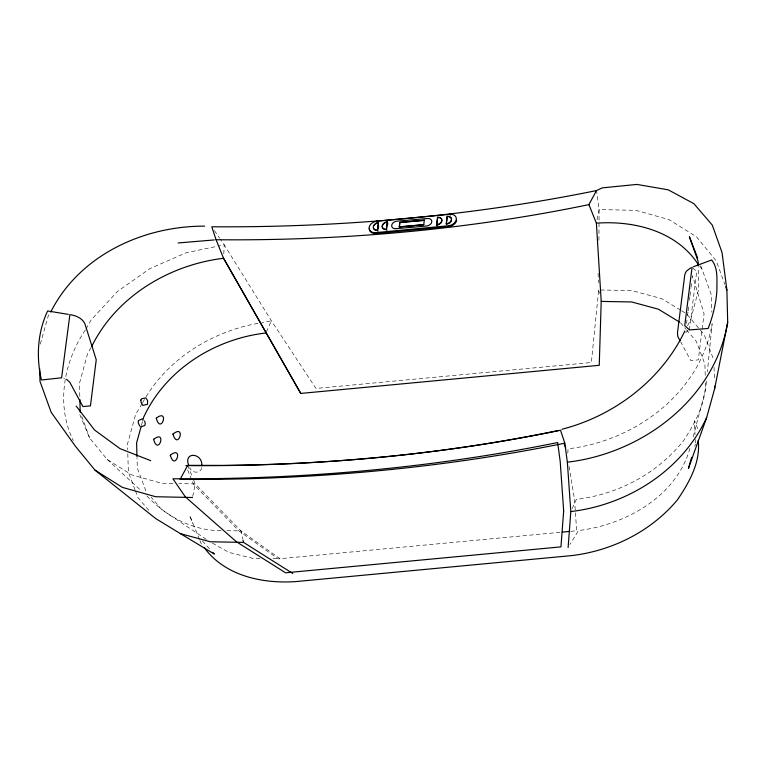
<?xml version="1.0" encoding="UTF-8"?>
<svg xmlns="http://www.w3.org/2000/svg" width="766" height="766" viewBox="0 0 766 766"><rect width="100%" height="100%" fill="white"/><g stroke="black" fill="none" stroke-linecap="round" stroke-linejoin="round"><path stroke-width="0.57" stroke-dasharray="3.83 2.87" d="M598.935 240.304L599.098 209.568L596.695 191.663M223.787 253.814L224.246 244.881L220.311 239.164M567.817 453.252L568.046 448.79C635.081 441.187 700.603 392.805 712.131 323.731L707.372 371.788M706.443 381.162L705.63 389.367L692.866 438.123M680.543 310.134L661.776 298.673L631.826 290.563L598.667 289.95L591.352 362.5L315.965 388.448L271.394 320.782L224.246 244.881L218.501 246.068M686.518 323.587L686.958 320.092M687.542 315.42L687.983 311.925M688.136 310.757L688.864 304.916M689.448 300.253L689.888 296.748M690.042 295.59L690.913 288.581M691.066 287.422L691.65 282.75M692.234 278.087L692.531 275.75L704.078 313.792L698.286 359.876L690.779 360.585L680.668 341.847M689.4 329.926L696.725 271.585L692.071 267.277M192.726 496.368L195.215 483.911L193.003 478.453M597.068 219.756L599.098 209.568L635.952 210.344L669.206 219.679L696.61 236.933L716.277 260.938L724.847 284.445M201.784 467.643C200.74 473.79 191.596 473.541 189.853 467.71M141.566 424.91L142.505 421.53M40.292 344.125L48.229 316.052L50.106 313.045M689.927 448.407C676.445 496.54 625.535 524.854 578.474 530.551L569.942 544.521M694.762 446.319L695.394 444.108M266.329 331.984L271.394 320.782L262.298 322.639M572.202 508.5L576.348 499.336C618.219 494.453 657.621 473.398 683.885 440.259C694.906 422.937 705.917 403.615 705.429 382.493M687.562 325.761L690.779 319.575L698.582 289.5L698.209 267.133M85.304 330.089C63.683 361.897 55.765 405.147 73.287 440.536M85.888 329.064L91.192 319.824L117.437 291.501L149.887 268.607L186.31 252.703L217.343 246.298M91.02 347.668L87.525 353.748L79.472 383.335L79.817 397.133M141.978 403.749L135.553 414.732L127.529 443.83L127.702 449.709M142.562 402.753L145.473 397.765M146.057 396.769C170.502 356.784 215.179 329.926 261.158 322.869M685.627 332.808L687.782 330.673M560.013 532.322L278.182 558.874L239.184 531.135L193.396 484.122L192.075 480.847M570.718 531.317L576.664 530.752L574.529 499.547L568.736 464.282M259.923 558.443L252.847 558.357L228.986 552.458L212.383 543.113M272.916 558.586L280.002 558.663L241.003 530.924L195.215 483.911L178.851 483.566M221.077 530.56C192.639 530.924 166.05 516.15 146.804 495.908M226.937 530.666L241.003 530.924L242.784 538.948M173.011 483.442L161.329 483.193L131.656 474.863L107.211 459.466L89.66 438.056L79.003 412.711M63.683 378.203L64.679 378.5M681.529 310.737L686.47 313.744M206.293 539.379L161.76 509.677L151.189 497.182M107.211 459.466L141.528 491.054M202.368 540.997L210.353 549.71M687.246 314.663L699.607 329.275M700.373 330.184L704.241 334.752L713.864 360.25M680.457 322.658L685.742 328.901M686.489 329.801L696.304 341.397L704.892 364.147L705.227 375.608M148.786 510.367L137.976 497.584L135.467 490.929M699.751 266.329L701.943 269.01L711.403 294.977L711.844 312.231M214.423 230.595L219.66 238.216M199.466 539.456L189.623 515.413L192.898 523.542M199.907 540.518L201.649 544.76M697.74 428.663L694.456 420.544L695.021 434.686M187.708 465.355L192.563 477.362M187.66 469.931L191.634 479.755M700.641 265.668L701.943 269.01M145.913 490.939L137.325 468.189L137.018 457.877M135.046 489.828L128.353 472.086L127.731 450.887M81.771 416.417L89.66 438.056M598.667 289.95L599.433 293.388M695.202 439.397L695.346 442.93M598.102 273.251L598.418 282.798M714.075 367.316L714.41 379.093"/><path stroke-width="1.15" d="M596.542 190.542L588.891 204.599L596.388 223.155L601.214 301.411L599.242 365.305L300.76 393.427L223.557 258.276L216.06 239.72L211.799 226.784A1317.271 831.78 7.2 0 0 596.551 190.562L602.21 187.881L636.929 184.424L668.211 189.815L693.9 203.679L712.275 225.08L722.051 252.55L726.886 290.036L727.7 322.266L714.688 388.515L706.654 417.604L688.442 468.419L691.602 457.369M568.113 547.508L570.823 511.554L567.357 462.185L564.801 443.169L560.54 430.233A1236.985 781.09 7.2 0 1 219.842 465.412M377.494 230.068L378.442 222.561A4.883 3.571 -22 0 0 373.272 226.755A4.883 3.571 -22 0 0 377.494 230.068L377.954 231.208M378.442 222.561L377.628 230.394A4.883 3.571 -22 0 1 373.444 228.038M378.366 227.99L378.634 225.846M386.399 229.235L387.337 221.719A4.883 3.571 -22 0 0 382.167 225.922A4.883 3.571 -22 0 0 386.399 229.235L386.859 230.365M387.337 221.719L386.524 229.551A4.883 3.571 -22 0 1 382.339 227.196A4.883 3.571 -22 0 1 385.059 222.772M387.529 225.003L387.797 222.858M424.268 220.168L423.79 224.677L399.325 226.975L399.804 222.466L424.335 220.33L399.804 222.466M399.325 226.975L399.871 222.628M436.61 224.735L437.558 217.228A4.883 3.571 -22 0 1 441.781 220.541A4.883 3.571 -22 0 1 436.61 224.735L437.07 225.874M437.692 217.554L436.744 225.06A4.883 3.571 -22 0 0 441.915 220.867A4.883 3.571 -22 0 0 437.692 217.554L437.558 217.228M446.252 223.835L447.2 216.318A4.883 3.571 -22 0 1 451.423 219.631A4.883 3.571 -22 0 1 446.252 223.835L446.387 224.151A4.883 3.571 -22 0 0 451.452 220.455A4.883 3.571 -22 0 0 448.522 216.654M446.387 224.151L447.2 216.318M692.071 267.277L684.747 325.607L689.4 329.926L708.138 328.48C712.897 316.214 716.114 303.298 716.919 290.151C716.679 280.088 718.441 268.272 711.662 259.99L693.335 266.769M727.7 322.266C714.85 399.191 642.09 453.51 567.357 462.185M141.26 426.04L136.587 442.968L136.99 456.728M142.821 420.4L143.749 417.01C165.753 369.576 214.681 338.859 265.869 332.999M684.871 330.902C661.518 380.032 614.208 415.871 561.89 429.266M91.604 346.653C116.154 296.586 169.114 264.854 223.557 258.276L300.76 393.427M706.654 417.604C682.133 470.381 627.842 504.899 570.823 511.554M50.738 312.04C79.291 255.356 143.022 225.96 204.646 226.142M690.884 267.755L686.259 271.279L684.785 274.716L677.45 333.047L677.853 336.638L680.103 340.803M142.304 418.839L138.349 420.591L138.273 422.899L139.718 426.088M141.136 426.748L144.822 425.465L145.272 423.569L144.611 420.917M376.968 221.173L449.872 214.298A7.449 5.448 -22 0 1 456.325 219.354A7.449 5.448 -22 0 1 448.436 225.769L375.531 232.634A7.449 5.448 -22 0 1 369.088 227.579A7.449 5.448 -22 0 1 376.968 221.173L377.303 221.977M399.258 226.813L423.79 224.677M369.413 228.392A7.449 5.448 -22 0 0 375.857 233.448L448.761 226.573A7.449 5.448 -22 0 0 456.651 220.168M562.388 532.092L569.531 531.422M178.114 242.966L214.25 239.93M219.832 465.393L187.708 465.355L180.058 479.411A1317.271 831.78 7.2 0 0 564.81 443.179M601.214 301.411L631.691 301.967L658.415 309.205L679.452 322.046M292.727 573.456L243.55 542.385L210.391 541.782L180.441 533.663L155.737 518.592L94.994 470.132L75.327 446.138L51.15 412.29L40.014 381.439L39.621 368.542M596.388 223.155C634.104 220.407 676.694 231.064 698.286 264.548M192.505 497.507L155.651 496.722L122.397 487.387L94.994 470.132M68.327 314.386L47.616 310.967C37.563 332.425 36.069 357.09 41.431 380.003L61.606 377.801L69.888 314.625C75.71 315.458 82.096 318.043 84.863 323.597L96.238 359.79L90.445 405.875L82.939 406.583L69.744 382.157L66.518 379.304M150.758 460.692L119.956 448.608L94.524 429.985L76.227 406.104M180.441 533.663L214.346 554.067L212.747 552.324M204.053 547.374C224.783 575.965 262.556 583.922 296.011 581.576L571.388 555.628C612.082 550.85 650.899 531.508 677.364 499.939C689.208 482.532 700.727 462.262 698.209 440.45M564.025 443.543L565.787 447.909M449.872 214.298L450.207 215.112M448.436 225.769L448.761 226.573M375.531 232.634L375.857 233.448M697.606 257.883L689.381 236.732L698.104 261.244L698.19 265.955M725.661 286.675L726.886 290.036M188.848 465.661C182.806 451.298 202.779 452.534 201.812 465.747M243.042 540.097L243.55 542.385M714.621 386.16L714.688 388.515M79.875 399.44L80.2 412.089M588.91 204.618A1237.55 781.435 7.2 0 1 216.069 239.739M558.74 430.454A1237.55 781.435 7.2 0 1 185.899 465.584M373.684 226.094A4.883 3.571 -22 0 1 375.12 224.294M376.163 223.605A4.883 3.571 -22 0 1 378.576 222.887M386.236 222.284A4.883 3.571 -22 0 1 387.472 222.044M170.291 455.224C175.318 472.383 183.869 444.51 170.291 455.224M172.944 434.073C177.98 451.231 186.531 423.359 172.944 434.073M153.602 439.33C158.342 456.593 167.208 428.893 153.602 439.33M156.264 418.179C161.004 435.452 169.87 407.742 156.264 418.179M140.848 400.082L141.155 402.648L142.869 405.386L147.484 404.314L147.599 400.647L145.885 397.908L141.643 398.741L140.848 400.082M563.671 510.912L560.951 546.867L285.565 572.805L236.388 541.744L185.343 496.856L172.905 478.769A1317.271 831.78 7.2 0 0 557.658 442.537L560.205 461.544L563.671 510.912M395.917 228.67L426.614 226.018A4.883 3.571 -22 0 0 431.775 221.824A4.883 3.571 -22 0 0 427.552 218.511L396.865 221.163A4.883 3.571 -22 0 0 391.694 225.357A4.883 3.571 -22 0 0 395.917 228.67"/></g></svg>
